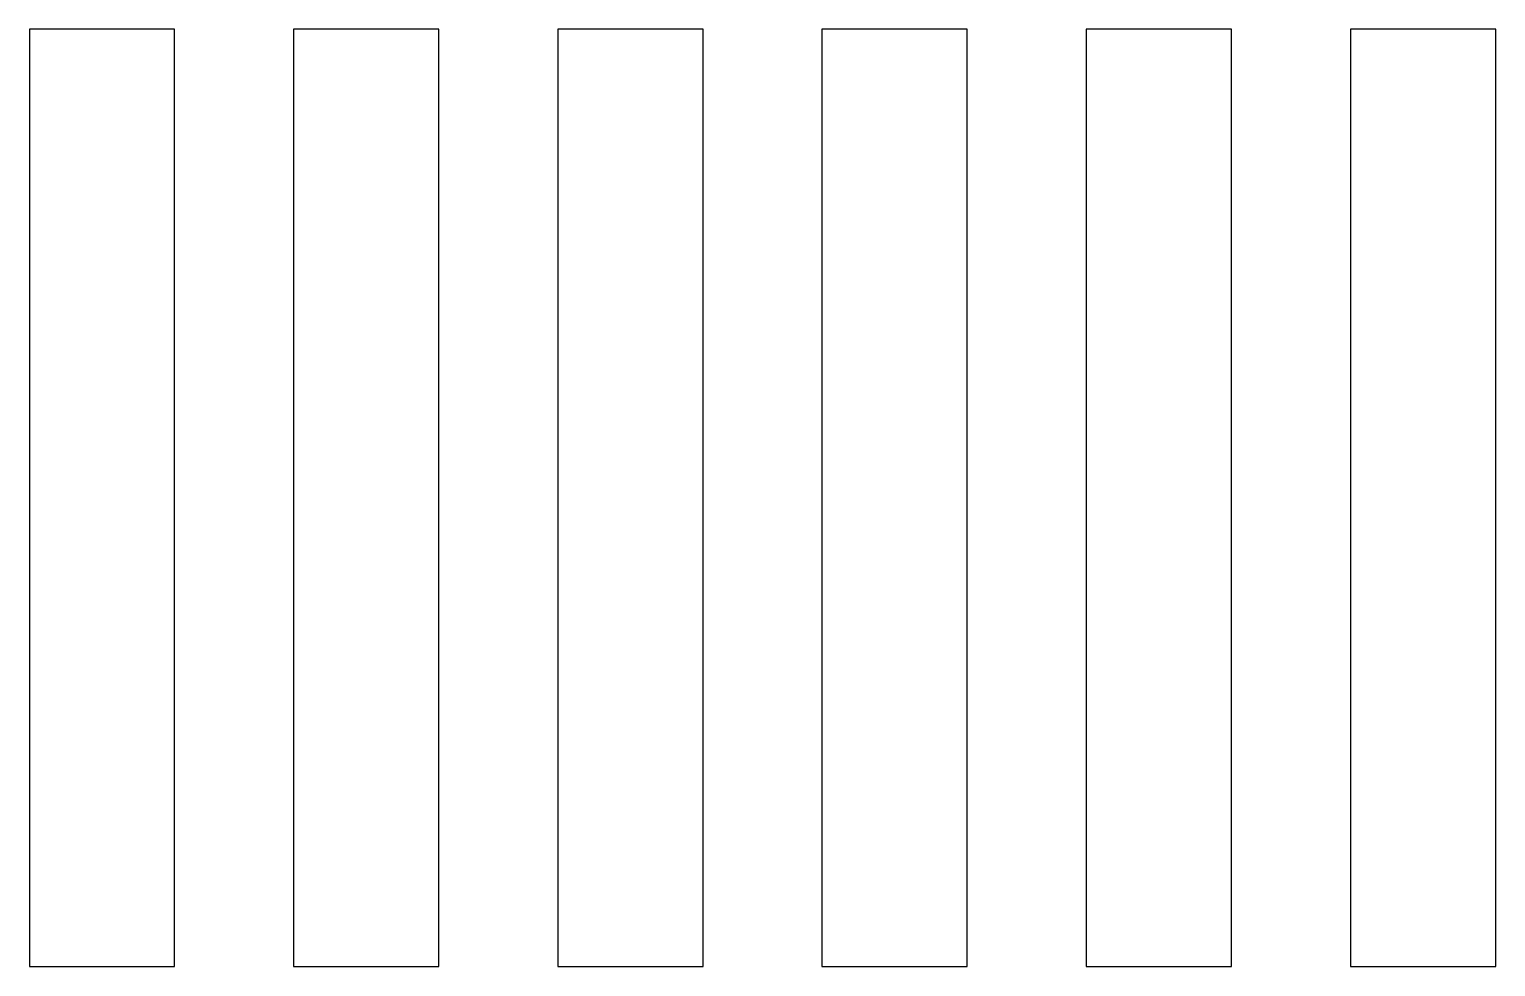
# Model space of a CAD drawing. Header units: millimetres. Extents: x 3.7 to 31.5, y -8.2 to 9.5.
import ezdxf

# ---------------------------------------------------------------- set-up
doc = ezdxf.new("R2010")
doc.units = ezdxf.units.MM
doc.layers.add('Layer 1', color=5, linetype='Continuous')

msp = doc.modelspace()

# ---------------------------------------------------------------- linework, layer by layer
at = {"layer": 'Layer 1'}
for points in [[(3.705, -8.243), (6.455, -8.243), (6.455, 9.507), (3.705, 9.507)], [(8.705, -8.243), (11.455, -8.243), (11.455, 9.507), (8.705, 9.507)], [(13.705, -8.243), (16.455, -8.243), (16.455, 9.507), (13.705, 9.507)], [(18.705, -8.243), (21.455, -8.243), (21.455, 9.507), (18.705, 9.507)], [(23.705, -8.243), (26.455, -8.243), (26.455, 9.507), (23.705, 9.507)], [(28.705, -8.243), (31.455, -8.243), (31.455, 9.507), (28.705, 9.507)]]:
    msp.add_lwpolyline(points, close=True, dxfattribs=at)

doc.saveas('drawing.dxf')
